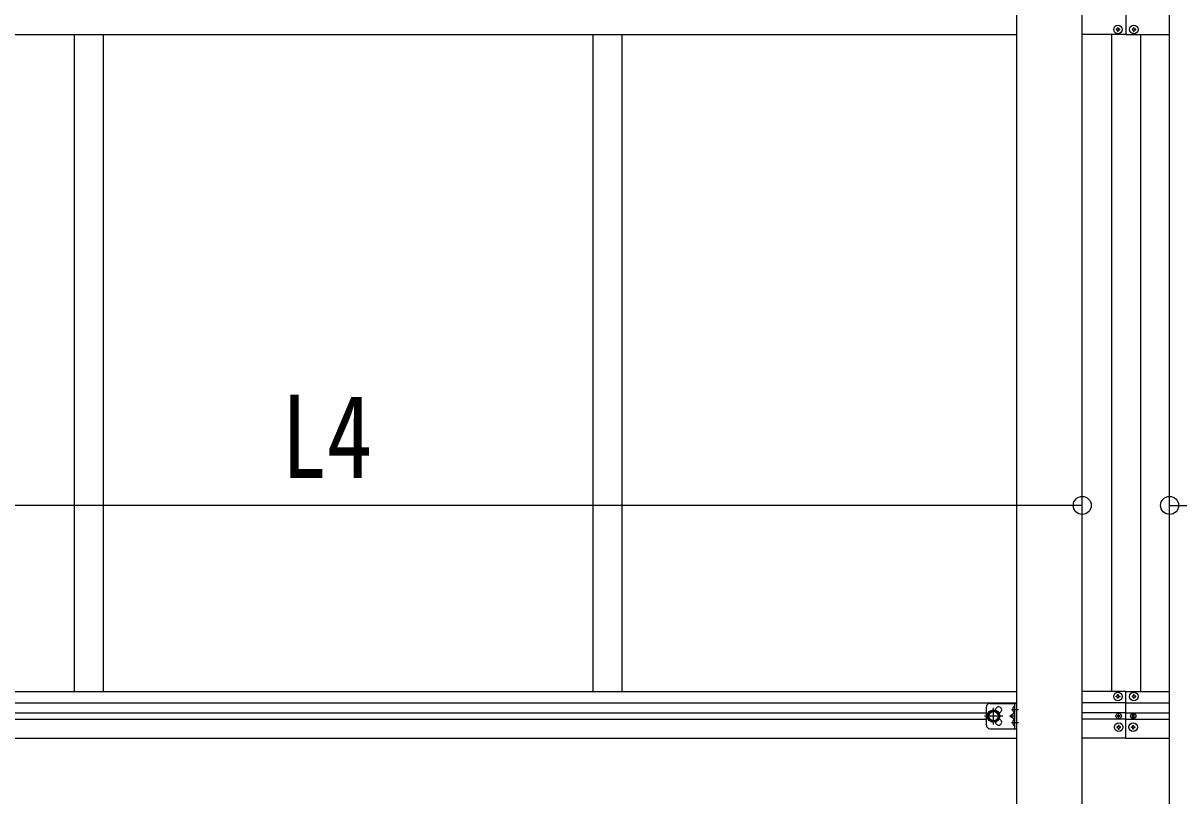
# Model space of a CAD drawing. Units: millimetres, scale not verified. Extents: x -14718 to 14718, y -10395 to 10395.
# Drawn here: x -5332 to -3736, y -4476 to -3409 of the extents above; entities that cross this region are included whole.
import ezdxf
from ezdxf.enums import TextEntityAlignment as Align

# ---------------------------------------------------------------- set-up
doc = ezdxf.new("R2010")
doc.units = ezdxf.units.MM
doc.header["$LTSCALE"] = 40
for name, color, linetype in [('0-4_YKK_13', 4, 'Continuous'), ('0-5_YKK_A1', 4, 'Continuous'), ('0-6_YKK_D', 6, 'Continuous')]:
    doc.layers.add(name, color=color, linetype=linetype)
doc.styles.add('ＭＳ ゴシック', font='')
doc.styles.get('ＭＳ ゴシック').set_extended_font_data('MS Gothic')

msp = doc.modelspace()

# ---------------------------------------------------------------- linework, layer by layer
at = {"layer": '0-4_YKK_13'}
for p, q in [((-3818.58, -3418.58), (-3817.58, -3418.58)), ((-3796.58, -3418.58), (-3795.58, -3418.58)), ((-3821.58, -4339.58), (-3822.58, -4339.58)), ((-3818.58, -4338.58), (-3817.58, -4338.58)), ((-3799.58, -4338.58), (-3800.58, -4338.58)), ((-3796.58, -4339.58), (-3795.58, -4339.58)), ((-4001.78, -4378.58), (-4001.78, -4353.58)), ((-3996.78, -4348.58), (-3959.78, -4348.58)), ((-3991.78, -4377.58), (-3991.78, -4354.58)), ((-3962.97, -4352.43), (-3962.78, -4352.43)), ((-3962.28, -4383.58), (-3962.28, -4348.58)), ((-3962.28, -4361.23), (-3962.28, -4352.93)), ((-3959.78, -4383.58), (-3959.78, -4348.58)), ((-3979.27, -4366.08), (-4004.28, -4366.08)), ((-3962.28, -4366.08), (-3969.28, -4366.08)), ((-3967.16, -4357.08), (-3957.28, -4357.08)), ((-3965.46, -4356.57), (-3964.66, -4356.62)), ((-3965.46, -4357.58), (-3964.66, -4357.53)), ((-3964.66, -4356.62), (-3964.66, -4357.53)), ((-3962.97, -4361.73), (-3962.78, -4361.73)), ((-3962.97, -4370.42), (-3962.78, -4370.42)), ((-3962.28, -4379.23), (-3962.28, -4370.92)), ((-3820.31, -4365.67), (-3821.13, -4365.67)), ((-3817.85, -4366.49), (-3817.03, -4366.49)), ((-3800.31, -4366.49), (-3801.13, -4366.49)), ((-3797.85, -4365.67), (-3797.03, -4365.67)), ((-3996.78, -4383.58), (-3959.78, -4383.58)), ((-3967.16, -4375.08), (-3957.28, -4375.08)), ((-3965.46, -4374.57), (-3964.66, -4374.62)), ((-3965.46, -4375.58), (-3964.66, -4375.52)), ((-3964.66, -4374.62), (-3964.66, -4375.52)), ((-3962.97, -4379.73), (-3962.78, -4379.73)), ((-3820.58, -4381.08), (-3821.58, -4381.08)), ((-3817.58, -4382.08), (-3816.58, -4382.08)), ((-3800.58, -4382.08), (-3801.58, -4382.08)), ((-3797.58, -4381.08), (-3796.58, -4381.08))]:
    msp.add_line(p, q, dxfattribs=at)
for points in [[(-3821.58, -3417.58), (-3822.58, -3417.58), (-3822.58, -3418.58), (-3821.58, -3418.58)], [(-3819.58, -3416.58), (-3819.58, -3415.58), (-3820.58, -3415.58), (-3820.58, -3416.58)], [(-3820.58, -3419.58), (-3820.58, -3420.58), (-3819.58, -3420.58), (-3819.58, -3419.58)], [(-3817.58, -3418.58), (-3817.58, -3417.58), (-3818.58, -3417.58)], [(-3799.58, -3417.58), (-3800.58, -3417.58), (-3800.58, -3418.58), (-3799.58, -3418.58)], [(-3797.58, -3416.58), (-3797.58, -3415.58), (-3798.58, -3415.58), (-3798.58, -3416.58)], [(-3798.58, -3419.58), (-3798.58, -3420.58), (-3797.58, -3420.58), (-3797.58, -3419.58)], [(-3795.58, -3418.58), (-3795.58, -3417.58), (-3796.58, -3417.58)], [(-3822.58, -4339.58), (-3822.58, -4338.58), (-3821.58, -4338.58)], [(-3820.58, -4337.58), (-3820.58, -4336.58), (-3819.58, -4336.58), (-3819.58, -4337.58)], [(-3819.58, -4340.58), (-3819.58, -4341.58), (-3820.58, -4341.58), (-3820.58, -4340.58)], [(-3817.58, -4338.58), (-3817.58, -4339.58), (-3818.58, -4339.58)], [(-3800.58, -4338.58), (-3800.58, -4339.58), (-3799.58, -4339.58)], [(-3797.58, -4337.58), (-3797.58, -4336.58), (-3798.58, -4336.58), (-3798.58, -4337.58)], [(-3798.58, -4340.58), (-3798.58, -4341.58), (-3797.58, -4341.58), (-3797.58, -4340.58)], [(-3795.58, -4339.58), (-3795.58, -4338.58), (-3796.58, -4338.58)], [(-3984.27, -4366.08), (-3988.02, -4359.58), (-3995.53, -4359.58), (-3999.28, -4366.08)], [(-3984.27, -4366.08), (-3988.02, -4372.58), (-3995.53, -4372.58), (-3999.28, -4366.08)], [(-3963.16, -4370.45), (-3969.28, -4366.08), (-3963.16, -4361.71)], [(-3821.13, -4365.67), (-3821.13, -4366.49), (-3820.31, -4366.49)], [(-3818.67, -4364.85), (-3818.67, -4364.03), (-3819.49, -4364.03), (-3819.49, -4364.85)], [(-3819.49, -4367.31), (-3819.49, -4368.13), (-3818.67, -4368.13), (-3818.67, -4367.31)], [(-3817.03, -4366.49), (-3817.03, -4365.67), (-3817.85, -4365.67)], [(-3801.13, -4366.49), (-3801.13, -4365.67), (-3800.31, -4365.67)], [(-3799.49, -4364.85), (-3799.49, -4364.03), (-3798.67, -4364.03), (-3798.67, -4364.85)], [(-3798.67, -4367.31), (-3798.67, -4368.13), (-3799.49, -4368.13), (-3799.49, -4367.31)], [(-3797.03, -4365.67), (-3797.03, -4366.49), (-3797.85, -4366.49)], [(-3821.58, -4381.08), (-3821.58, -4382.08), (-3820.58, -4382.08)], [(-3818.58, -4380.08), (-3818.58, -4379.08), (-3819.58, -4379.08), (-3819.58, -4380.08)], [(-3819.58, -4383.08), (-3819.58, -4384.08), (-3818.58, -4384.08), (-3818.58, -4383.08)], [(-3816.58, -4382.08), (-3816.58, -4381.08), (-3817.58, -4381.08)], [(-3801.58, -4382.08), (-3801.58, -4381.08), (-3800.58, -4381.08)], [(-3799.58, -4380.08), (-3799.58, -4379.08), (-3798.58, -4379.08), (-3798.58, -4380.08)], [(-3798.58, -4383.08), (-3798.58, -4384.08), (-3799.58, -4384.08), (-3799.58, -4383.08)], [(-3796.58, -4381.08), (-3796.58, -4382.08), (-3797.58, -4382.08)]]:
    msp.add_lwpolyline(points, dxfattribs=at)
for centre, radius in [((-3820.08, -3418.08), 5.9), ((-3798.08, -3418.08), 5.9), ((-3820.08, -4339.08), 5.9), ((-3798.08, -4339.08), 5.9), ((-3991.78, -4366.08), 8.5), ((-3991.78, -4366.08), 7.5), ((-3991.78, -4366.08), 6.5), ((-3819.08, -4366.08), 3.75), ((-3799.08, -4366.08), 3.75), ((-3819.08, -4381.58), 5.9), ((-3799.08, -4381.58), 5.9)]:
    msp.add_circle(centre, radius, dxfattribs=at)
for centre, radius, start, end in [((-3821.58, -3416.58), 1, 270, 0), ((-3821.58, -3419.58), 1, 0, 90), ((-3818.58, -3416.58), 1, 180, 270), ((-3818.58, -3419.58), 1, 90, 180), ((-3799.58, -3416.58), 1, 270, 0), ((-3799.58, -3419.58), 1, 0, 90), ((-3796.58, -3416.58), 1, 180, 270), ((-3796.58, -3419.58), 1, 90, 180), ((-3821.58, -4337.58), 1, 270, 0), ((-3821.58, -4340.58), 1, 0, 90), ((-3818.58, -4337.58), 1, 180, 270), ((-3818.58, -4340.58), 1, 90, 180), ((-3799.58, -4337.58), 1, 270, 0), ((-3799.58, -4340.58), 1, 0, 90), ((-3796.58, -4337.58), 1, 180, 270), ((-3796.58, -4340.58), 1, 90, 180), ((-3996.78, -4353.58), 5, 90, 180), ((-3984.78, -4357.58), 4.25, 274.76077, 186.29431), ((-3959.47, -4357.08), 6, 132.23581, 175.17204), ((-3962.97, -4353.23), 0.8, 90, 132.23581), ((-3962.78, -4352.93), 0.5, 0, 90), ((-3984.78, -4374.58), 4.25, 173.70569, 85.23923), ((-3959.47, -4357.08), 6, 184.82796, 227.76419), ((-3959.47, -4375.08), 6, 132.23581, 175.17204), ((-3962.97, -4360.93), 0.8, 227.76419, 270), ((-3962.97, -4371.22), 0.8, 90, 132.23581), ((-3962.78, -4361.23), 0.5, 270, 0), ((-3962.78, -4370.92), 0.5, 0, 90), ((-3820.31, -4364.85), 0.82, 270, 0), ((-3820.31, -4367.31), 0.82, 0, 90), ((-3817.85, -4364.85), 0.82, 180, 270), ((-3817.85, -4367.31), 0.82, 90, 180), ((-3800.31, -4364.85), 0.82, 270, 0), ((-3800.31, -4367.31), 0.82, 0, 90), ((-3797.85, -4364.85), 0.82, 180, 270), ((-3797.85, -4367.31), 0.82, 90, 180), ((-3996.78, -4378.58), 5, 180, 270), ((-3959.47, -4375.08), 6, 184.82796, 227.76419), ((-3962.97, -4378.93), 0.8, 227.76419, 270), ((-3962.78, -4379.23), 0.5, 270, 0), ((-3820.58, -4380.08), 1, 270, 0), ((-3820.58, -4383.08), 1, 0, 90), ((-3817.58, -4380.08), 1, 180, 270), ((-3817.58, -4383.08), 1, 90, 180), ((-3800.58, -4380.08), 1, 270, 0), ((-3800.58, -4383.08), 1, 0, 90), ((-3797.58, -4380.08), 1, 180, 270), ((-3797.58, -4383.08), 1, 90, 180)]:
    msp.add_arc(centre, radius, start, end, dxfattribs=at)
at = {"layer": '0-5_YKK_A1'}
for p, q in [((-3959.78, -4668.58), (-3959.78, -2263.58)), ((-3869.38, -5393.58), (-3869.38, -2263.58)), ((-3748.78, -5393.58), (-3748.78, -2263.58)), ((-3809.08, -3295.07), (-3809.08, -3425.08)), ((-5750.38, -3425.08), (-3959.78, -3425.08)), ((-5261.08, -3425.08), (-5261.08, -4332.08)), ((-5261.08, -3425.08), (-5261.08, -4332.08)), ((-5221.08, -3425.08), (-5221.08, -4332.08)), ((-4545.08, -3425.08), (-4545.08, -4332.08)), ((-4505.08, -3425.08), (-4505.08, -4332.08)), ((-3809.08, -3425.08), (-3869, -3425.08)), ((-3829.08, -3425.08), (-3829.08, -4332.08)), ((-3809.08, -3425.08), (-3749.15, -3425.08)), ((-3789.08, -3425.08), (-3789.08, -4332.08)), ((-5750.38, -4332.08), (-3959.78, -4332.08)), ((-3809.08, -4332.08), (-3869.37, -4332.08)), ((-3809.08, -4396.58), (-3809.08, -4332.08)), ((-3809.08, -4332.08), (-3748.78, -4332.08)), ((-5750.38, -4348.08), (-3959.78, -4348.08)), ((-3809.08, -4348.08), (-3869.37, -4348.08)), ((-3809.08, -4348.08), (-3748.78, -4348.08)), ((-5750.38, -4361.58), (-4001.78, -4361.58)), ((-5750.38, -4370.58), (-4001.78, -4370.58)), ((-3809.08, -4361.58), (-3869.37, -4361.58)), ((-3809.08, -4370.58), (-3869.37, -4370.58)), ((-3809.08, -4361.58), (-3748.78, -4361.58)), ((-3809.08, -4370.58), (-3748.78, -4370.58)), ((-5750.38, -4396.58), (-3959.78, -4396.58)), ((-3809.08, -4396.58), (-3869.37, -4396.58)), ((-3809.08, -4396.58), (-3748.78, -4396.58))]:
    msp.add_line(p, q, dxfattribs=at)
at = {"layer": '0-6_YKK_D'}
for p, q in [((-3869.38, -4075.23), (-5896.78, -4075.23)), ((-3869.38, -4669.58), (-3869.38, -4074.23)), ((-3748.78, -4669.58), (-3748.78, -4074.23)), ((-3748.78, -4075.23), (-1721.38, -4075.23))]:
    msp.add_line(p, q, dxfattribs=at)
for centre in [(-3869.38, -4075.23), (-3748.78, -4075.23)]:
    msp.add_circle(centre, 12.5, dxfattribs=at)

# ---------------------------------------------------------------- texts
at = {"layer": '0-6_YKK_D', "style": 'ＭＳ ゴシック', "width": 0.8}
msp.add_text('L4', height=115.5, dxfattribs=at).set_placement((-4975.48, -4072.23), align=Align.BOTTOM_LEFT)

doc.saveas('drawing.dxf')
